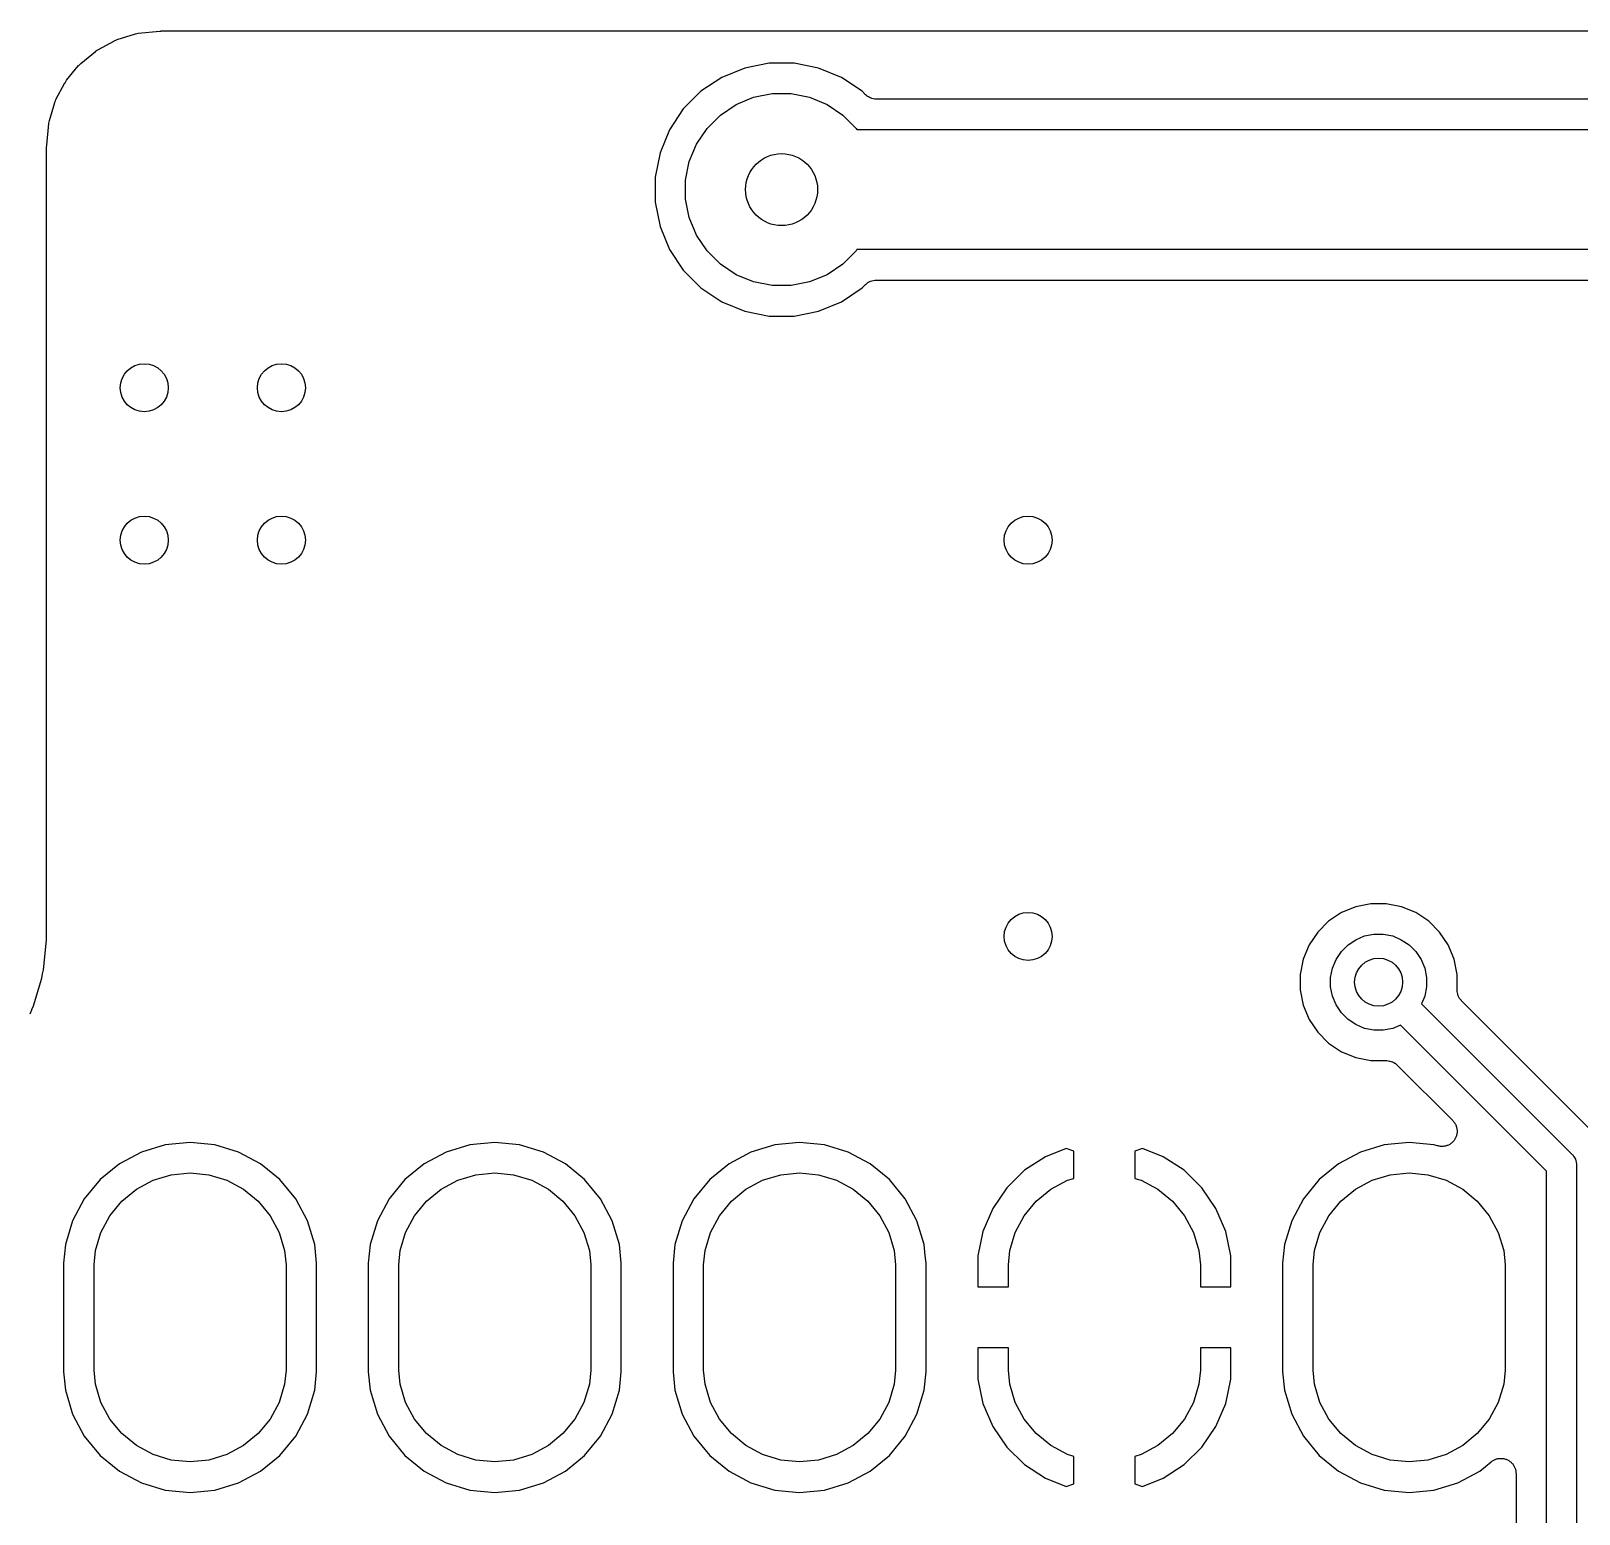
# Model space of a CAD drawing. Extents: x 94.3 to 145.3, y -143.8 to -113.4.
# Drawn here: x 107.26 to 120.16, y -125.72 to -113.36 of the extents above; entities that cross this region are included whole.
import ezdxf

# ---------------------------------------------------------------- set-up
doc = ezdxf.new("R2010")
doc.units = 0
doc.layers.add('BLACK', color=7, linetype='CONTINUOUS')

msp = doc.modelspace()

# ---------------------------------------------------------------- linework, layer by layer
at = {"layer": 'BLACK', "linetype": 'CONTINUOUS'}
for p, q in [((107.979, -113.43), (108.13, -113.383)), ((108.13, -113.383), (108.132, -113.383)), ((108.132, -113.383), (108.143, -113.381)), ((108.143, -113.381), (108.154, -113.378)), ((108.154, -113.378), (108.333, -113.36)), ((108.333, -113.36), (108.335, -113.36)), ((108.335, -113.36), (108.341, -113.36)), ((108.341, -113.36), (108.346, -113.359)), ((108.346, -113.359), (144.377, -113.359)), ((107.674, -113.63), (107.796, -113.529)), ((107.796, -113.529), (107.797, -113.528)), ((107.797, -113.528), (107.807, -113.522)), ((107.807, -113.522), (107.817, -113.515)), ((107.817, -113.515), (107.956, -113.44)), ((107.956, -113.44), (107.958, -113.439)), ((107.958, -113.439), (107.968, -113.435)), ((107.968, -113.435), (107.979, -113.43)), ((107.556, -113.77), (107.657, -113.648)), ((107.657, -113.648), (107.658, -113.646)), ((107.658, -113.646), (107.666, -113.638)), ((107.666, -113.638), (107.674, -113.63)), ((113.411, -113.627), (113.208, -113.668)), ((113.619, -113.627), (113.411, -113.627)), ((113.822, -113.668), (113.619, -113.627)), ((107.468, -113.931), (107.543, -113.791)), ((107.543, -113.791), (107.544, -113.79)), ((107.544, -113.79), (107.55, -113.78)), ((107.55, -113.78), (107.556, -113.77)), ((113.016, -113.747), (112.843, -113.862)), ((113.208, -113.668), (113.016, -113.747)), ((114.014, -113.747), (113.822, -113.668)), ((114.187, -113.862), (114.014, -113.747)), ((112.843, -113.862), (112.696, -114.009)), ((113.136, -113.972), (113.282, -113.912)), ((113.282, -113.912), (113.436, -113.881)), ((113.436, -113.881), (113.594, -113.881)), ((113.594, -113.881), (113.748, -113.912)), ((113.748, -113.912), (113.894, -113.972)), ((114.214, -113.89), (114.187, -113.862)), ((114.223, -113.897), (114.214, -113.89)), ((114.232, -113.905), (114.223, -113.897)), ((114.233, -113.905), (114.232, -113.905)), ((114.234, -113.906), (114.233, -113.905)), ((114.244, -113.911), (114.234, -113.906)), ((114.254, -113.917), (114.244, -113.911)), ((114.255, -113.917), (114.254, -113.917)), ((114.267, -113.921), (114.255, -113.917)), ((114.255, -113.917), (114.255, -113.917)), ((107.413, -114.106), (107.459, -113.954)), ((107.459, -113.952), (107.464, -113.942)), ((107.459, -113.954), (107.459, -113.952)), ((107.464, -113.942), (107.468, -113.931)), ((112.696, -114.009), (112.581, -114.182)), ((113.005, -114.06), (113.136, -113.972)), ((113.894, -113.972), (114.025, -114.06)), ((114.278, -113.924), (114.267, -113.921)), ((114.279, -113.924), (114.278, -113.924)), ((114.278, -113.924), (114.278, -113.924)), ((114.291, -113.926), (114.279, -113.924)), ((114.302, -113.927), (114.291, -113.926)), ((114.304, -113.927), (114.302, -113.927)), ((121.766, -113.927), (114.304, -113.927)), ((114.304, -113.927), (114.304, -113.927)), ((114.304, -113.927), (114.304, -113.927)), ((114.304, -113.927), (114.304, -113.927)), ((107.391, -114.31), (107.408, -114.13)), ((107.408, -114.128), (107.411, -114.117)), ((107.408, -114.13), (107.408, -114.128)), ((107.411, -114.117), (107.413, -114.106)), ((112.806, -114.302), (112.894, -114.171)), ((112.894, -114.171), (113.005, -114.06)), ((114.025, -114.06), (114.136, -114.171)), ((114.136, -114.171), (114.143, -114.181)), ((112.581, -114.182), (112.502, -114.374)), ((112.746, -114.448), (112.806, -114.302)), ((114.143, -114.181), (121.927, -114.181)), ((107.39, -114.321), (107.391, -114.315)), ((107.39, -114.322), (107.39, -114.321)), ((107.39, -120.92), (107.39, -114.322)), ((107.391, -114.315), (107.391, -114.31)), ((112.502, -114.374), (112.461, -114.577)), ((112.715, -114.602), (112.746, -114.448)), ((112.461, -114.577), (112.461, -114.785)), ((112.715, -114.76), (112.715, -114.602)), ((112.461, -114.785), (112.502, -114.988)), ((112.746, -114.914), (112.715, -114.76)), ((112.806, -115.06), (112.746, -114.914)), ((112.502, -114.988), (112.581, -115.18)), ((112.894, -115.191), (112.806, -115.06)), ((112.581, -115.18), (112.696, -115.353)), ((113.005, -115.302), (112.894, -115.191)), ((114.136, -115.191), (114.025, -115.302)), ((114.143, -115.181), (114.136, -115.191)), ((121.927, -115.181), (114.143, -115.181)), ((113.136, -115.39), (113.005, -115.302)), ((114.025, -115.302), (113.894, -115.39)), ((112.696, -115.353), (112.843, -115.5)), ((113.282, -115.45), (113.136, -115.39)), ((113.436, -115.481), (113.282, -115.45)), ((113.748, -115.45), (113.594, -115.481)), ((113.894, -115.39), (113.748, -115.45)), ((114.216, -115.471), (114.225, -115.464)), ((114.225, -115.464), (114.234, -115.456)), ((114.234, -115.456), (114.235, -115.455)), ((114.234, -115.456), (114.234, -115.456)), ((114.235, -115.455), (114.245, -115.45)), ((114.245, -115.45), (114.256, -115.445)), ((114.256, -115.445), (114.256, -115.444)), ((114.256, -115.444), (114.257, -115.444)), ((114.257, -115.444), (114.268, -115.441)), ((114.268, -115.441), (114.28, -115.437)), ((114.28, -115.437), (114.28, -115.437)), ((114.28, -115.437), (114.281, -115.437)), ((114.281, -115.437), (114.292, -115.436)), ((114.292, -115.436), (114.304, -115.435)), ((114.304, -115.435), (121.766, -115.435)), ((112.843, -115.5), (113.016, -115.615)), ((113.594, -115.481), (113.436, -115.481)), ((114.014, -115.615), (114.187, -115.5)), ((114.187, -115.5), (114.214, -115.472)), ((114.214, -115.472), (114.215, -115.472)), ((114.215, -115.472), (114.216, -115.471)), ((114.215, -115.472), (114.215, -115.472)), ((114.215, -115.472), (114.215, -115.472)), ((113.016, -115.615), (113.208, -115.694)), ((113.208, -115.694), (113.411, -115.735)), ((113.619, -115.735), (113.822, -115.694)), ((113.822, -115.694), (114.014, -115.615)), ((113.411, -115.735), (113.619, -115.735)), ((118.181, -120.705), (118.074, -120.777)), ((118.3, -120.656), (118.181, -120.705)), ((118.427, -120.631), (118.3, -120.656)), ((118.555, -120.631), (118.427, -120.631)), ((118.682, -120.656), (118.555, -120.631)), ((118.801, -120.705), (118.682, -120.656)), ((118.908, -120.777), (118.801, -120.705)), ((117.983, -120.868), (117.911, -120.975)), ((118.074, -120.777), (117.983, -120.868)), ((118.374, -120.9), (118.452, -120.885)), ((118.452, -120.885), (118.53, -120.885)), ((118.53, -120.885), (118.608, -120.9)), ((118.999, -120.868), (118.908, -120.777)), ((119.071, -120.975), (118.999, -120.868)), ((107.364, -121.182), (107.388, -120.936)), ((107.388, -120.936), (107.39, -120.92)), ((107.388, -120.936), (107.388, -120.936)), ((117.911, -120.975), (117.862, -121.094)), ((118.18, -121.03), (118.236, -120.974)), ((118.236, -120.974), (118.302, -120.931)), ((118.302, -120.931), (118.374, -120.9)), ((118.608, -120.9), (118.68, -120.931)), ((118.68, -120.931), (118.746, -120.974)), ((118.746, -120.974), (118.802, -121.03)), ((119.12, -121.094), (119.071, -120.975)), ((117.862, -121.094), (117.837, -121.221)), ((118.106, -121.168), (118.137, -121.096)), ((118.137, -121.096), (118.18, -121.03)), ((118.802, -121.03), (118.845, -121.096)), ((118.845, -121.096), (118.876, -121.168)), ((119.145, -121.221), (119.12, -121.094)), ((107.28, -121.482), (107.35, -121.252)), ((107.35, -121.252), (107.357, -121.217)), ((107.357, -121.216), (107.364, -121.182)), ((107.357, -121.217), (107.357, -121.216)), ((107.357, -121.216), (107.357, -121.216)), ((117.837, -121.221), (117.837, -121.349)), ((118.091, -121.246), (118.106, -121.168)), ((118.091, -121.324), (118.091, -121.246)), ((118.876, -121.168), (118.891, -121.246)), ((118.891, -121.246), (118.891, -121.324)), ((119.145, -121.35), (119.145, -121.221)), ((117.837, -121.349), (117.862, -121.476)), ((118.106, -121.402), (118.091, -121.324)), ((118.137, -121.474), (118.106, -121.402)), ((118.876, -121.402), (118.849, -121.466)), ((118.891, -121.324), (118.876, -121.402)), ((119.146, -121.362), (119.145, -121.35)), ((119.147, -121.374), (119.146, -121.362)), ((119.147, -121.375), (119.147, -121.374)), ((119.147, -121.374), (119.147, -121.374)), ((119.151, -121.386), (119.147, -121.375)), ((119.154, -121.398), (119.151, -121.386)), ((119.155, -121.399), (119.154, -121.398)), ((119.154, -121.398), (119.154, -121.398)), ((119.16, -121.409), (119.155, -121.399)), ((107.253, -121.548), (107.266, -121.515)), ((107.266, -121.515), (107.267, -121.514)), ((107.267, -121.514), (107.28, -121.482)), ((107.267, -121.514), (107.267, -121.514)), ((117.862, -121.476), (117.911, -121.595)), ((118.18, -121.54), (118.137, -121.474)), ((118.849, -121.466), (120.099, -122.716)), ((119.165, -121.42), (119.16, -121.409)), ((119.166, -121.42), (119.165, -121.42)), ((119.166, -121.421), (119.166, -121.42)), ((119.174, -121.43), (119.166, -121.421)), ((119.181, -121.439), (119.174, -121.43)), ((119.182, -121.44), (119.181, -121.439)), ((120.265, -122.523), (119.182, -121.44)), ((119.182, -121.44), (119.182, -121.44)), ((119.182, -121.44), (119.182, -121.44)), ((119.182, -121.44), (119.182, -121.44)), ((117.911, -121.595), (117.983, -121.702)), ((118.236, -121.596), (118.18, -121.54)), ((118.302, -121.639), (118.236, -121.596)), ((118.374, -121.67), (118.302, -121.639)), ((118.672, -121.643), (118.608, -121.67)), ((119.89, -122.861), (118.672, -121.643)), ((117.983, -121.702), (118.074, -121.793)), ((118.452, -121.685), (118.374, -121.67)), ((118.53, -121.685), (118.452, -121.685)), ((118.608, -121.67), (118.53, -121.685)), ((118.074, -121.793), (118.181, -121.865)), ((118.181, -121.865), (118.3, -121.914)), ((118.3, -121.914), (118.427, -121.939)), ((118.427, -121.939), (118.556, -121.939)), ((118.556, -121.939), (118.557, -121.939)), ((118.557, -121.939), (118.557, -121.939)), ((118.557, -121.939), (118.557, -121.939)), ((118.557, -121.939), (118.558, -121.939)), ((118.558, -121.939), (118.57, -121.94)), ((118.57, -121.94), (118.582, -121.942)), ((118.582, -121.942), (118.582, -121.942)), ((118.582, -121.942), (118.583, -121.942)), ((118.583, -121.942), (118.594, -121.945)), ((118.594, -121.945), (118.605, -121.949)), ((118.605, -121.949), (118.606, -121.949)), ((118.606, -121.949), (118.606, -121.949)), ((118.606, -121.949), (118.617, -121.955)), ((118.617, -121.955), (118.627, -121.96)), ((118.627, -121.96), (118.628, -121.961)), ((118.628, -121.961), (118.628, -121.961)), ((118.628, -121.961), (118.637, -121.969)), ((118.637, -121.969), (118.646, -121.976)), ((118.646, -121.976), (119.108, -122.438)), ((119.108, -122.438), (119.109, -122.439)), ((119.109, -122.439), (119.113, -122.444)), ((119.113, -122.444), (119.117, -122.448)), ((119.117, -122.448), (119.121, -122.454)), ((119.121, -122.454), (119.125, -122.459)), ((119.125, -122.459), (119.127, -122.464)), ((119.127, -122.464), (119.131, -122.469)), ((119.131, -122.469), (119.133, -122.475)), ((119.133, -122.475), (119.136, -122.481)), ((119.136, -122.481), (119.138, -122.486)), ((119.138, -122.486), (119.14, -122.492)), ((119.141, -122.559), (119.139, -122.565)), ((119.14, -122.492), (119.141, -122.498)), ((119.141, -122.498), (119.143, -122.504)), ((119.142, -122.554), (119.141, -122.559)), ((119.143, -122.547), (119.142, -122.554)), ((119.143, -122.504), (119.143, -122.51)), ((119.143, -122.51), (119.145, -122.516)), ((119.144, -122.541), (119.143, -122.547)), ((119.145, -122.529), (119.144, -122.535)), ((119.144, -122.535), (119.144, -122.541)), ((119.145, -122.516), (119.145, -122.523)), ((119.145, -122.523), (119.145, -122.529)), ((108.378, -122.64), (108.18, -122.701)), ((108.585, -122.62), (108.378, -122.64)), ((108.792, -122.64), (108.585, -122.62)), ((108.99, -122.701), (108.792, -122.64)), ((110.918, -122.64), (110.72, -122.701)), ((111.125, -122.62), (110.918, -122.64)), ((111.332, -122.64), (111.125, -122.62)), ((111.53, -122.701), (111.332, -122.64)), ((113.458, -122.64), (113.26, -122.701)), ((113.665, -122.62), (113.458, -122.64)), ((113.872, -122.64), (113.665, -122.62)), ((114.07, -122.701), (113.872, -122.64)), ((115.886, -122.67), (115.714, -122.74)), ((115.951, -122.692), (115.886, -122.67)), ((115.951, -122.92), (115.951, -122.692)), ((116.524, -122.67), (116.459, -122.692)), ((116.459, -122.692), (116.459, -122.92)), ((116.696, -122.74), (116.524, -122.67)), ((118.538, -122.64), (118.34, -122.701)), ((118.745, -122.62), (118.538, -122.64)), ((118.952, -122.64), (118.745, -122.62)), ((118.981, -122.649), (118.952, -122.64)), ((118.987, -122.65), (118.981, -122.649)), ((118.993, -122.652), (118.987, -122.65)), ((118.999, -122.653), (118.993, -122.652)), ((119.006, -122.654), (118.999, -122.653)), ((119.012, -122.654), (119.006, -122.654)), ((119.018, -122.655), (119.012, -122.654)), ((119.024, -122.654), (119.018, -122.655)), ((119.03, -122.654), (119.024, -122.654)), ((119.036, -122.653), (119.03, -122.654)), ((119.042, -122.652), (119.036, -122.653)), ((119.048, -122.651), (119.042, -122.652)), ((119.055, -122.649), (119.048, -122.651)), ((119.06, -122.647), (119.055, -122.649)), ((119.066, -122.645), (119.06, -122.647)), ((119.072, -122.642), (119.066, -122.645)), ((119.078, -122.64), (119.072, -122.642)), ((119.083, -122.637), (119.078, -122.64)), ((119.088, -122.634), (119.083, -122.637)), ((119.093, -122.63), (119.088, -122.634)), ((119.098, -122.626), (119.093, -122.63)), ((119.103, -122.622), (119.098, -122.626)), ((119.107, -122.618), (119.103, -122.622)), ((119.111, -122.613), (119.107, -122.618)), ((119.116, -122.609), (119.111, -122.613)), ((119.119, -122.604), (119.116, -122.609)), ((119.123, -122.599), (119.119, -122.604)), ((119.126, -122.594), (119.123, -122.599)), ((119.13, -122.588), (119.126, -122.594)), ((119.132, -122.583), (119.13, -122.588)), ((119.135, -122.577), (119.132, -122.583)), ((119.137, -122.571), (119.135, -122.577)), ((119.139, -122.565), (119.137, -122.571)), ((107.997, -122.798), (107.836, -122.93)), ((108.18, -122.701), (107.997, -122.798)), ((109.173, -122.798), (108.99, -122.701)), ((109.334, -122.93), (109.173, -122.798)), ((110.537, -122.798), (110.376, -122.93)), ((110.72, -122.701), (110.537, -122.798)), ((111.713, -122.798), (111.53, -122.701)), ((111.874, -122.93), (111.713, -122.798)), ((113.077, -122.798), (112.916, -122.93)), ((113.26, -122.701), (113.077, -122.798)), ((114.253, -122.798), (114.07, -122.701)), ((114.414, -122.93), (114.253, -122.798)), ((115.714, -122.74), (115.54, -122.853)), ((116.87, -122.853), (116.696, -122.74)), ((118.157, -122.798), (117.996, -122.93)), ((118.34, -122.701), (118.157, -122.798)), ((120.099, -122.716), (120.104, -122.72)), ((120.104, -122.72), (120.108, -122.725)), ((120.108, -122.725), (120.108, -122.725)), ((120.108, -122.725), (120.115, -122.734)), ((120.115, -122.734), (120.119, -122.739)), ((120.119, -122.739), (120.131, -122.761)), ((120.131, -122.761), (120.138, -122.785)), ((120.138, -122.785), (120.14, -122.803)), ((120.14, -122.803), (120.14, -122.803)), ((120.14, -122.803), (120.141, -122.809)), ((120.141, -122.809), (120.14, -122.815)), ((120.14, -122.815), (120.14, -134.868)), ((107.836, -122.93), (107.704, -123.091)), ((108.138, -123.011), (108.277, -122.936)), ((108.277, -122.936), (108.428, -122.891)), ((108.428, -122.891), (108.585, -122.875)), ((108.585, -122.875), (108.742, -122.891)), ((108.742, -122.891), (108.893, -122.936)), ((108.893, -122.936), (109.032, -123.011)), ((109.466, -123.091), (109.334, -122.93)), ((110.376, -122.93), (110.244, -123.091)), ((110.678, -123.011), (110.817, -122.936)), ((110.817, -122.936), (110.968, -122.891)), ((110.968, -122.891), (111.125, -122.875)), ((111.125, -122.875), (111.282, -122.891)), ((111.282, -122.891), (111.433, -122.936)), ((111.433, -122.936), (111.572, -123.011)), ((112.006, -123.091), (111.874, -122.93)), ((112.916, -122.93), (112.784, -123.091)), ((113.218, -123.011), (113.357, -122.936)), ((113.357, -122.936), (113.508, -122.891)), ((113.508, -122.891), (113.665, -122.875)), ((113.665, -122.875), (113.822, -122.891)), ((113.822, -122.891), (113.973, -122.936)), ((113.973, -122.936), (114.112, -123.011)), ((114.546, -123.091), (114.414, -122.93)), ((115.54, -122.853), (115.392, -122.999)), ((115.758, -123.011), (115.897, -122.936)), ((115.897, -122.936), (115.951, -122.92)), ((116.459, -122.92), (116.513, -122.936)), ((116.513, -122.936), (116.652, -123.011)), ((117.018, -122.999), (116.87, -122.853)), ((117.996, -122.93), (117.864, -123.091)), ((118.298, -123.011), (118.437, -122.936)), ((118.437, -122.936), (118.588, -122.891)), ((118.588, -122.891), (118.745, -122.875)), ((118.745, -122.875), (118.902, -122.891)), ((118.902, -122.891), (119.053, -122.936)), ((119.053, -122.936), (119.192, -123.011)), ((119.89, -134.822), (119.89, -122.861)), ((108.017, -123.111), (108.138, -123.011)), ((109.032, -123.011), (109.153, -123.111)), ((110.557, -123.111), (110.678, -123.011)), ((111.572, -123.011), (111.693, -123.111)), ((113.097, -123.111), (113.218, -123.011)), ((114.112, -123.011), (114.233, -123.111)), ((115.392, -122.999), (115.275, -123.171)), ((115.637, -123.111), (115.758, -123.011)), ((116.652, -123.011), (116.773, -123.111)), ((117.135, -123.171), (117.018, -122.999)), ((118.177, -123.111), (118.298, -123.011)), ((119.192, -123.011), (119.313, -123.111)), ((107.704, -123.091), (107.607, -123.274)), ((107.917, -123.232), (108.017, -123.111)), ((109.153, -123.111), (109.253, -123.232)), ((109.563, -123.274), (109.466, -123.091)), ((110.244, -123.091), (110.147, -123.274)), ((110.457, -123.232), (110.557, -123.111)), ((111.693, -123.111), (111.793, -123.232)), ((112.103, -123.274), (112.006, -123.091)), ((112.784, -123.091), (112.687, -123.274)), ((112.997, -123.232), (113.097, -123.111)), ((114.233, -123.111), (114.333, -123.232)), ((114.643, -123.274), (114.546, -123.091)), ((115.275, -123.171), (115.193, -123.362)), ((115.537, -123.232), (115.637, -123.111)), ((116.773, -123.111), (116.873, -123.232)), ((117.217, -123.362), (117.135, -123.171)), ((117.864, -123.091), (117.767, -123.274)), ((118.077, -123.232), (118.177, -123.111)), ((119.313, -123.111), (119.413, -123.232)), ((107.607, -123.274), (107.546, -123.472)), ((107.842, -123.371), (107.917, -123.232)), ((109.253, -123.232), (109.328, -123.371)), ((109.624, -123.472), (109.563, -123.274)), ((110.147, -123.274), (110.086, -123.472)), ((110.382, -123.371), (110.457, -123.232)), ((111.793, -123.232), (111.868, -123.371)), ((112.164, -123.472), (112.103, -123.274)), ((112.687, -123.274), (112.626, -123.472)), ((112.922, -123.371), (112.997, -123.232)), ((114.333, -123.232), (114.408, -123.371)), ((114.704, -123.472), (114.643, -123.274)), ((115.462, -123.371), (115.537, -123.232)), ((116.873, -123.232), (116.948, -123.371)), ((117.767, -123.274), (117.706, -123.472)), ((118.002, -123.371), (118.077, -123.232)), ((119.413, -123.232), (119.488, -123.371)), ((107.797, -123.522), (107.842, -123.371)), ((109.328, -123.371), (109.373, -123.522)), ((110.337, -123.522), (110.382, -123.371)), ((111.868, -123.371), (111.913, -123.522)), ((112.877, -123.522), (112.922, -123.371)), ((114.408, -123.371), (114.453, -123.522)), ((115.193, -123.362), (115.151, -123.565)), ((115.417, -123.522), (115.462, -123.371)), ((116.948, -123.371), (116.993, -123.522)), ((117.259, -123.565), (117.217, -123.362)), ((117.957, -123.522), (118.002, -123.371)), ((119.488, -123.371), (119.533, -123.522)), ((107.546, -123.472), (107.531, -123.627)), ((107.785, -123.64), (107.797, -123.522)), ((109.373, -123.522), (109.385, -123.64)), ((109.639, -123.627), (109.624, -123.472)), ((110.086, -123.472), (110.071, -123.627)), ((110.325, -123.64), (110.337, -123.522)), ((111.913, -123.522), (111.925, -123.64)), ((112.179, -123.627), (112.164, -123.472)), ((112.626, -123.472), (112.611, -123.627)), ((112.865, -123.64), (112.877, -123.522)), ((114.453, -123.522), (114.465, -123.64)), ((114.713, -123.564), (114.704, -123.472)), ((114.713, -123.564), (114.713, -123.564)), ((114.719, -123.627), (114.713, -123.564)), ((115.151, -123.565), (115.151, -123.825)), ((115.405, -123.64), (115.417, -123.522)), ((116.993, -123.522), (117.005, -123.64)), ((117.259, -123.825), (117.259, -123.565)), ((117.706, -123.472), (117.691, -123.627)), ((117.945, -123.64), (117.957, -123.522)), ((119.533, -123.522), (119.545, -123.64)), ((107.531, -123.627), (107.531, -124.531)), ((107.785, -124.518), (107.785, -123.64)), ((109.385, -123.64), (109.385, -124.518)), ((109.639, -124.531), (109.639, -123.627)), ((110.071, -123.627), (110.071, -124.531)), ((110.325, -124.518), (110.325, -123.64)), ((111.925, -123.64), (111.925, -124.518)), ((112.179, -124.531), (112.179, -123.627)), ((112.611, -123.627), (112.611, -124.531)), ((112.865, -124.518), (112.865, -123.64)), ((114.465, -123.64), (114.465, -124.518)), ((114.719, -124.531), (114.719, -123.627)), ((115.405, -123.825), (115.405, -123.64)), ((117.005, -123.64), (117.005, -123.825)), ((117.691, -123.627), (117.691, -124.531)), ((117.945, -124.518), (117.945, -123.64)), ((119.545, -123.64), (119.545, -124.518)), ((115.151, -123.825), (115.405, -123.825)), ((117.005, -123.825), (117.259, -123.825)), ((115.151, -124.333), (115.151, -124.593)), ((115.405, -124.333), (115.151, -124.333)), ((115.405, -124.518), (115.405, -124.333)), ((117.005, -124.333), (117.005, -124.518)), ((117.259, -124.333), (117.005, -124.333)), ((117.259, -124.593), (117.259, -124.333)), ((107.531, -124.531), (107.546, -124.686)), ((107.797, -124.636), (107.785, -124.518)), ((109.385, -124.518), (109.373, -124.636)), ((109.624, -124.686), (109.639, -124.531)), ((110.071, -124.531), (110.086, -124.686)), ((110.337, -124.636), (110.325, -124.518)), ((111.925, -124.518), (111.913, -124.636)), ((112.164, -124.686), (112.179, -124.531)), ((112.611, -124.531), (112.626, -124.686)), ((112.877, -124.636), (112.865, -124.518)), ((114.465, -124.518), (114.453, -124.636)), ((114.704, -124.686), (114.719, -124.531)), ((115.151, -124.593), (115.193, -124.796)), ((115.417, -124.636), (115.405, -124.518)), ((117.005, -124.518), (116.993, -124.636)), ((117.217, -124.796), (117.259, -124.593)), ((117.691, -124.531), (117.706, -124.686)), ((117.957, -124.636), (117.945, -124.518)), ((119.545, -124.518), (119.533, -124.636)), ((107.546, -124.686), (107.607, -124.884)), ((107.842, -124.787), (107.797, -124.636)), ((109.373, -124.636), (109.328, -124.787)), ((109.563, -124.884), (109.624, -124.686)), ((110.086, -124.686), (110.147, -124.884)), ((110.382, -124.787), (110.337, -124.636)), ((111.913, -124.636), (111.868, -124.787)), ((112.103, -124.884), (112.164, -124.686)), ((112.626, -124.686), (112.687, -124.884)), ((112.922, -124.787), (112.877, -124.636)), ((114.453, -124.636), (114.408, -124.787)), ((114.643, -124.884), (114.704, -124.686)), ((115.462, -124.787), (115.417, -124.636)), ((116.993, -124.636), (116.948, -124.787)), ((117.706, -124.686), (117.767, -124.884)), ((118.002, -124.787), (117.957, -124.636)), ((119.533, -124.636), (119.488, -124.787)), ((107.607, -124.884), (107.704, -125.067)), ((107.917, -124.926), (107.842, -124.787)), ((109.328, -124.787), (109.253, -124.926)), ((109.466, -125.067), (109.563, -124.884)), ((110.147, -124.884), (110.244, -125.067)), ((110.457, -124.926), (110.382, -124.787)), ((111.868, -124.787), (111.793, -124.926)), ((112.006, -125.067), (112.103, -124.884)), ((112.687, -124.884), (112.784, -125.067)), ((112.997, -124.926), (112.922, -124.787)), ((114.408, -124.787), (114.333, -124.926)), ((114.546, -125.067), (114.643, -124.884)), ((115.193, -124.796), (115.275, -124.987)), ((115.537, -124.926), (115.462, -124.787)), ((116.948, -124.787), (116.873, -124.926)), ((117.135, -124.987), (117.217, -124.796)), ((117.767, -124.884), (117.864, -125.067)), ((118.077, -124.926), (118.002, -124.787)), ((119.488, -124.787), (119.413, -124.926)), ((108.017, -125.047), (107.917, -124.926)), ((109.253, -124.926), (109.153, -125.047)), ((110.557, -125.047), (110.457, -124.926)), ((111.793, -124.926), (111.693, -125.047)), ((113.097, -125.047), (112.997, -124.926)), ((114.333, -124.926), (114.233, -125.047)), ((115.275, -124.987), (115.392, -125.159)), ((115.637, -125.047), (115.537, -124.926)), ((116.873, -124.926), (116.773, -125.047)), ((117.018, -125.159), (117.135, -124.987)), ((118.177, -125.047), (118.077, -124.926)), ((119.413, -124.926), (119.313, -125.047)), ((107.704, -125.067), (107.836, -125.228)), ((108.138, -125.147), (108.017, -125.047)), ((109.153, -125.047), (109.032, -125.147)), ((109.334, -125.228), (109.466, -125.067)), ((110.244, -125.067), (110.376, -125.228)), ((110.678, -125.147), (110.557, -125.047)), ((111.693, -125.047), (111.572, -125.147)), ((111.874, -125.228), (112.006, -125.067)), ((112.784, -125.067), (112.916, -125.228)), ((113.218, -125.147), (113.097, -125.047)), ((114.233, -125.047), (114.112, -125.147)), ((114.414, -125.228), (114.546, -125.067)), ((115.758, -125.147), (115.637, -125.047)), ((116.773, -125.047), (116.652, -125.147)), ((117.864, -125.067), (117.996, -125.228)), ((118.298, -125.147), (118.177, -125.047)), ((119.313, -125.047), (119.192, -125.147)), ((107.836, -125.228), (107.997, -125.36)), ((108.277, -125.222), (108.138, -125.147)), ((108.428, -125.267), (108.277, -125.222)), ((108.585, -125.283), (108.428, -125.267)), ((108.742, -125.267), (108.585, -125.283)), ((108.893, -125.222), (108.742, -125.267)), ((109.032, -125.147), (108.893, -125.222)), ((109.173, -125.36), (109.334, -125.228)), ((110.376, -125.228), (110.537, -125.36)), ((110.817, -125.222), (110.678, -125.147)), ((110.968, -125.267), (110.817, -125.222)), ((111.125, -125.283), (110.968, -125.267)), ((111.282, -125.267), (111.125, -125.283)), ((111.433, -125.222), (111.282, -125.267)), ((111.572, -125.147), (111.433, -125.222)), ((111.713, -125.36), (111.874, -125.228)), ((112.916, -125.228), (113.077, -125.36)), ((113.357, -125.222), (113.218, -125.147)), ((113.508, -125.267), (113.357, -125.222)), ((113.665, -125.283), (113.508, -125.267)), ((113.822, -125.267), (113.665, -125.283)), ((113.973, -125.222), (113.822, -125.267)), ((114.112, -125.147), (113.973, -125.222)), ((114.253, -125.36), (114.414, -125.228)), ((115.392, -125.159), (115.54, -125.305)), ((115.897, -125.222), (115.758, -125.147)), ((115.951, -125.238), (115.897, -125.222)), ((115.951, -125.466), (115.951, -125.238)), ((116.513, -125.222), (116.459, -125.238)), ((116.459, -125.238), (116.459, -125.466)), ((116.652, -125.147), (116.513, -125.222)), ((116.87, -125.305), (117.018, -125.159)), ((117.996, -125.228), (118.157, -125.36)), ((118.437, -125.222), (118.298, -125.147)), ((118.588, -125.267), (118.437, -125.222)), ((118.745, -125.283), (118.588, -125.267)), ((118.902, -125.267), (118.745, -125.283)), ((119.053, -125.222), (118.902, -125.267)), ((119.192, -125.147), (119.053, -125.222)), ((119.439, -125.274), (119.445, -125.271)), ((119.445, -125.271), (119.451, -125.267)), ((119.451, -125.267), (119.456, -125.265)), ((119.456, -125.265), (119.461, -125.262)), ((119.461, -125.262), (119.468, -125.26)), ((119.468, -125.26), (119.474, -125.258)), ((119.474, -125.258), (119.479, -125.257)), ((119.479, -125.257), (119.485, -125.255)), ((119.485, -125.255), (119.492, -125.254)), ((119.492, -125.254), (119.498, -125.253)), ((119.498, -125.253), (119.504, -125.253)), ((119.504, -125.253), (119.51, -125.253)), ((119.51, -125.253), (119.516, -125.253)), ((119.516, -125.253), (119.523, -125.254)), ((119.523, -125.254), (119.529, -125.255)), ((119.529, -125.255), (119.535, -125.255)), ((119.535, -125.255), (119.541, -125.257)), ((119.541, -125.257), (119.547, -125.259)), ((119.547, -125.259), (119.553, -125.261)), ((119.553, -125.261), (119.558, -125.263)), ((119.558, -125.263), (119.564, -125.266)), ((119.564, -125.266), (119.57, -125.268)), ((119.57, -125.268), (119.575, -125.272)), ((119.575, -125.272), (119.58, -125.275)), ((107.997, -125.36), (108.18, -125.457)), ((108.99, -125.457), (109.173, -125.36)), ((110.537, -125.36), (110.72, -125.457)), ((111.53, -125.457), (111.713, -125.36)), ((113.077, -125.36), (113.26, -125.457)), ((114.07, -125.457), (114.253, -125.36)), ((115.54, -125.305), (115.714, -125.418)), ((116.696, -125.418), (116.87, -125.305)), ((118.157, -125.36), (118.34, -125.457)), ((119.15, -125.457), (119.333, -125.36)), ((119.333, -125.36), (119.428, -125.282)), ((119.428, -125.282), (119.43, -125.281)), ((119.43, -125.281), (119.435, -125.277)), ((119.435, -125.277), (119.439, -125.274)), ((119.58, -125.275), (119.585, -125.279)), ((119.585, -125.279), (119.59, -125.282)), ((119.59, -125.282), (119.595, -125.286)), ((119.595, -125.286), (119.599, -125.29)), ((119.599, -125.29), (119.603, -125.295)), ((119.603, -125.295), (119.608, -125.3)), ((119.608, -125.3), (119.611, -125.305)), ((119.611, -125.305), (119.615, -125.31)), ((119.615, -125.31), (119.618, -125.315)), ((119.618, -125.315), (119.621, -125.321)), ((119.621, -125.321), (119.624, -125.326)), ((119.624, -125.326), (119.626, -125.331)), ((119.626, -125.331), (119.628, -125.338)), ((119.628, -125.338), (119.631, -125.344)), ((119.631, -125.344), (119.632, -125.349)), ((119.632, -125.349), (119.634, -125.355)), ((119.634, -125.355), (119.634, -125.362)), ((119.634, -125.362), (119.635, -125.368)), ((119.635, -125.368), (119.635, -125.374)), ((119.635, -125.374), (119.636, -125.38)), ((119.636, -125.38), (119.636, -126.03)), ((108.18, -125.457), (108.378, -125.518)), ((108.378, -125.518), (108.585, -125.538)), ((108.585, -125.538), (108.792, -125.518)), ((108.792, -125.518), (108.99, -125.457)), ((110.72, -125.457), (110.918, -125.518)), ((110.918, -125.518), (111.125, -125.538)), ((111.125, -125.538), (111.332, -125.518)), ((111.332, -125.518), (111.53, -125.457)), ((113.26, -125.457), (113.458, -125.518)), ((113.458, -125.518), (113.665, -125.538)), ((113.665, -125.538), (113.872, -125.518)), ((113.872, -125.518), (114.07, -125.457)), ((115.714, -125.418), (115.886, -125.488)), ((115.886, -125.488), (115.951, -125.466)), ((116.459, -125.466), (116.524, -125.488)), ((116.524, -125.488), (116.696, -125.418)), ((118.34, -125.457), (118.538, -125.518)), ((118.538, -125.518), (118.745, -125.538)), ((118.745, -125.538), (118.952, -125.518)), ((118.952, -125.518), (119.15, -125.457))]:
    msp.add_line(p, q, dxfattribs=at)
at = {"layer": 'BLACK'}
for centre, radius in [((113.515, -114.681), 0.3), ((108.204, -116.332), 0.2), ((109.347, -116.332), 0.2), ((108.204, -117.602), 0.2), ((109.347, -117.602), 0.2), ((115.57, -117.602), 0.2), ((115.57, -120.904), 0.2), ((118.491, -121.285), 0.2)]:
    msp.add_circle(centre, radius, dxfattribs=at)

doc.saveas('drawing.dxf')
